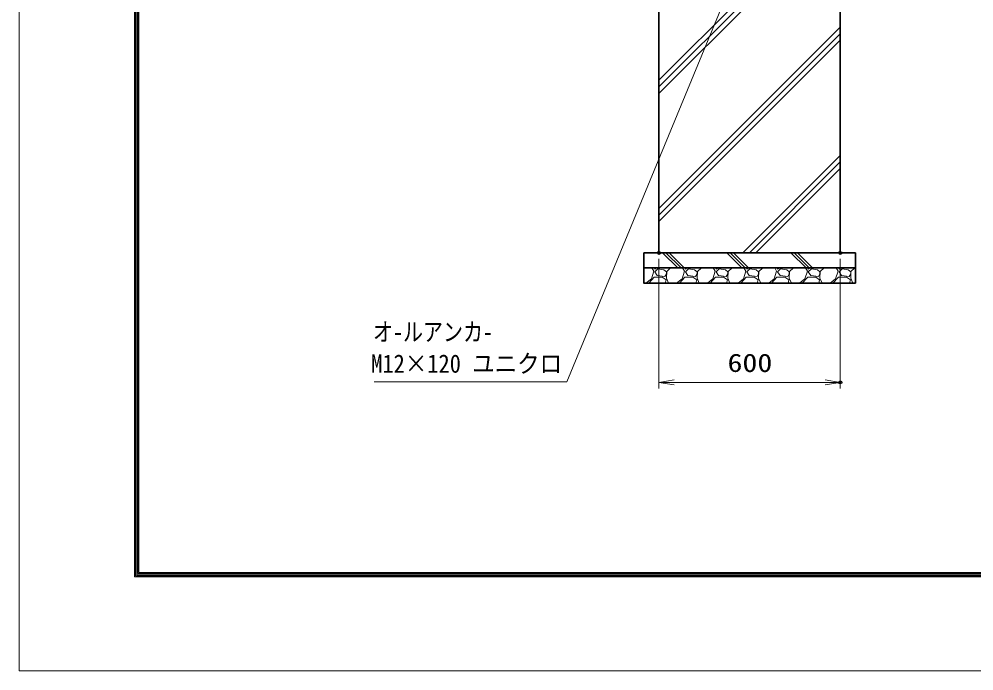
# Model space of a CAD drawing. Units: millimetres at full size; details may follow other scales. Extents: x -5940 to 5940, y -4200 to 4200.
# Drawn here: x -5940 to -2782, y -4200 to -2044 of the extents above; entities that cross this region are included whole.
import ezdxf
from ezdxf.enums import TextEntityAlignment as Align

# ---------------------------------------------------------------- set-up
doc = ezdxf.new("R2010")
doc.units = ezdxf.units.MM
doc.header["$LTSCALE"] = 20
doc.header["$PDMODE"] = 32
doc.header["$PDSIZE"] = 10
for name, color, linetype, lineweight in [('0-0_D-TTL', 7, 'Continuous', 18), ('0-2_外形線', 7, 'Continuous', 35), ('0-3_寸法線', 4, 'Continuous', 18), ('0-4_0', 7, 'Continuous', 18), ('0-B_ハッチング', 253, 'Continuous', 13)]:
    doc.layers.add(name, color=color, linetype=linetype, lineweight=lineweight)
doc.layers.add('0-5_Defpoints', color=7, linetype='Continuous')
doc.styles.add('ＭＳ ゴシック', font='')
doc.styles.get('ＭＳ ゴシック').set_extended_font_data('MS Gothic')

# ---------------------------------------------------------------- blocks, each defined once
blk = doc.blocks.new('S39')
at = {"layer": '0-3_寸法線'}
for points in [[(-16368570.5, 54411622.3), (-16355807.9, 54411622.3), (-16345371.1, 54436941.8), (-16344990, 54437866.3)], [(-16345217, 54436878.3), (-16344990, 54437866.3), (-16345525.2, 54437005.3)]]:
    blk.add_lwpolyline(points, dxfattribs=at)
at = {"layer": '0-3_寸法線', "color": 254, "style": 'ＭＳ ゴシック'}
for s, width, p in [('オ-ルアンカ-', 0.8, (-16368639.6, 54413961.6)), ('M12×120 ユニクロ', 0.9, (-16368762.5, 54411861.6))]:
    blk.add_text(s, height=1212, dxfattribs=dict(at, width=width)).set_placement(p, align=Align.BOTTOM_LEFT)
blk = doc.blocks.new('_Open')
at = {"layer": '0-4_0'}
blk.add_line((-20, 3.333), (0, 0), dxfattribs=at)
blk.add_lwpolyline([(-20, -3.333), (0, 0), (-20, 0)], dxfattribs=at)

msp = doc.modelspace()

# ---------------------------------------------------------------- linework, layer by layer
at = {"layer": '0-0_D-TTL'}
for points in [[(-5940, -4200), (5940, -4200), (5940, 4200), (-5940, 4200)], [(-5558.14, 3889.71), (5558.14, 3889.71), (5558.14, -3888.86), (-5558.14, -3888.86)], [(-5554.61, 3886.18), (5554.61, 3886.18), (5554.61, -3885.32), (-5554.61, -3885.32)], [(-5551.07, 3882.64), (5551.07, 3882.64), (5551.07, -3881.79), (-5551.07, -3881.79)], [(-5547.54, 3879.11), (5547.54, 3879.11), (5547.54, -3878.25), (-5547.54, -3878.25)], [(-5544, 3875.57), (5544, 3875.57), (5544, -3874.71), (-5544, -3874.71)]]:
    msp.add_lwpolyline(points, close=True, dxfattribs=at)
at = {"layer": '0-2_外形線'}
for points in [[(-3823.52, -1917.03), (-3223.52, -1917.03), (-3223.52, -2817.03), (-3823.52, -2817.03)], [(-3873.52, -2817.03), (-3173.52, -2817.03), (-3173.52, -2867.03), (-3873.52, -2867.03)], [(-3173.52, -2867.03), (-3873.52, -2867.03), (-3873.52, -2917.03), (-3173.52, -2917.03)]]:
    msp.add_lwpolyline(points, close=True, dxfattribs=at)
at = {"layer": '0-3_寸法線'}
for p, q in [((-3823.52, -2837.03), (-3823.52, -3265.63)), ((-3223.52, -2837.03), (-3223.52, -3265.63)), ((-3823.52, -3245.63), (-3223.52, -3245.63))]:
    msp.add_line(p, q, dxfattribs=at)
at = {"layer": '0-5_Defpoints'}
for p in [(-3823.52, -2817.03), (-3223.52, -2817.03), (-3223.52, -3245.63)]:
    msp.add_point(p, dxfattribs=at)
at = {"layer": '0-B_ハッチング'}
for p, q in [((-3823.52, -2246), (-3494.56, -1917.03)), ((-3823.52, -2267.75), (-3472.81, -1917.03)), ((-3823.52, -2289.5), (-3451.06, -1917.03)), ((-3823.52, -2670.26), (-3223.52, -2070.26)), ((-3823.52, -2692.01), (-3223.52, -2092.01)), ((-3823.52, -2713.76), (-3223.52, -2113.76)), ((-3546.03, -2817.03), (-3223.52, -2494.53)), ((-3524.28, -2817.03), (-3223.52, -2516.28)), ((-3502.53, -2817.03), (-3223.52, -2538.03)), ((-3761.26, -2867.03), (-3811.26, -2817.03)), ((-3750.38, -2867.03), (-3800.38, -2817.03)), ((-3739.51, -2867.03), (-3789.51, -2817.03)), ((-3549.13, -2867.03), (-3599.13, -2817.03)), ((-3538.25, -2867.03), (-3588.25, -2817.03)), ((-3527.38, -2867.03), (-3577.38, -2817.03)), ((-3337, -2867.03), (-3387, -2817.03)), ((-3326.12, -2867.03), (-3376.12, -2817.03)), ((-3315.25, -2867.03), (-3365.25, -2817.03)), ((-3173.52, -2818.37), (-3174.86, -2817.03)), ((-3840.49, -2877.83), (-3847.09, -2867.03)), ((-3838.92, -2867.03), (-3837.44, -2870.72)), ((-3837.44, -2870.72), (-3831.29, -2867.03)), ((-3827.28, -2869.7), (-3837.44, -2879.86)), ((-3806.96, -2872.75), (-3827.28, -2869.7)), ((-3798.83, -2879.86), (-3806.96, -2872.75)), ((-3784.86, -2867.03), (-3797.81, -2878.85)), ((-3738.89, -2877.83), (-3745.49, -2867.03)), ((-3737.32, -2867.03), (-3735.84, -2870.72)), ((-3735.84, -2870.72), (-3729.69, -2867.03)), ((-3725.68, -2869.7), (-3735.84, -2879.86)), ((-3705.36, -2872.75), (-3725.68, -2869.7)), ((-3697.23, -2879.86), (-3705.36, -2872.75)), ((-3683.26, -2867.03), (-3696.21, -2878.85)), ((-3637.29, -2877.83), (-3643.89, -2867.03)), ((-3635.72, -2867.03), (-3634.24, -2870.72)), ((-3634.24, -2870.72), (-3628.09, -2867.03)), ((-3624.08, -2869.7), (-3634.24, -2879.86)), ((-3603.76, -2872.75), (-3624.08, -2869.7)), ((-3595.63, -2879.86), (-3603.76, -2872.75)), ((-3581.66, -2867.03), (-3594.61, -2878.85)), ((-3535.69, -2877.83), (-3542.29, -2867.03)), ((-3534.12, -2867.03), (-3532.64, -2870.72)), ((-3532.64, -2870.72), (-3526.49, -2867.03)), ((-3522.48, -2869.7), (-3532.64, -2879.86)), ((-3502.16, -2872.75), (-3522.48, -2869.7)), ((-3494.03, -2879.86), (-3502.16, -2872.75)), ((-3480.06, -2867.03), (-3493.01, -2878.85)), ((-3434.09, -2877.83), (-3440.69, -2867.03)), ((-3432.52, -2867.03), (-3431.04, -2870.72)), ((-3431.04, -2870.72), (-3424.89, -2867.03)), ((-3420.88, -2869.7), (-3431.04, -2879.86)), ((-3400.56, -2872.75), (-3420.88, -2869.7)), ((-3392.43, -2879.86), (-3400.56, -2872.75)), ((-3378.46, -2867.03), (-3391.41, -2878.85)), ((-3332.49, -2877.83), (-3339.09, -2867.03)), ((-3330.92, -2867.03), (-3329.44, -2870.72)), ((-3329.44, -2870.72), (-3323.29, -2867.03)), ((-3319.28, -2869.7), (-3329.44, -2879.86)), ((-3298.96, -2872.75), (-3319.28, -2869.7)), ((-3290.83, -2879.86), (-3298.96, -2872.75)), ((-3276.86, -2867.03), (-3289.81, -2878.85)), ((-3230.89, -2877.83), (-3237.49, -2867.03)), ((-3229.32, -2867.03), (-3227.84, -2870.72)), ((-3227.84, -2870.72), (-3221.69, -2867.03)), ((-3217.68, -2869.7), (-3227.84, -2879.86)), ((-3197.36, -2872.75), (-3217.68, -2869.7)), ((-3189.23, -2879.86), (-3197.36, -2872.75)), ((-3175.26, -2867.03), (-3188.21, -2878.85)), ((-3866.47, -2917.03), (-3848.62, -2903.23)), ((-3857.38, -2917.03), (-3839.47, -2897.13)), ((-3848.62, -2903.23), (-3840.49, -2877.83)), ((-3839.47, -2897.13), (-3813.06, -2897.13)), ((-3837.44, -2879.86), (-3829.31, -2892.05)), ((-3829.31, -2892.05), (-3803.91, -2895.09)), ((-3813.06, -2897.13), (-3799.85, -2906.28)), ((-3803.91, -2895.1), (-3798.83, -2885.96)), ((-3797.82, -2878.85), (-3798.83, -2900.18)), ((-3798.83, -2885.96), (-3798.83, -2879.86)), ((-3798.83, -2900.18), (-3791.74, -2917.03)), ((-3764.87, -2917.03), (-3747.02, -2903.23)), ((-3755.78, -2917.03), (-3737.87, -2897.13)), ((-3747.02, -2903.23), (-3738.89, -2877.83)), ((-3737.87, -2897.13), (-3711.46, -2897.13)), ((-3735.84, -2879.86), (-3727.71, -2892.05)), ((-3727.71, -2892.05), (-3702.31, -2895.09)), ((-3711.46, -2897.13), (-3698.25, -2906.28)), ((-3702.31, -2895.1), (-3697.23, -2885.96)), ((-3696.22, -2878.85), (-3697.23, -2900.18)), ((-3697.23, -2885.96), (-3697.23, -2879.86)), ((-3697.23, -2900.18), (-3690.14, -2917.03)), ((-3663.27, -2917.03), (-3645.42, -2903.23)), ((-3654.18, -2917.03), (-3636.27, -2897.13)), ((-3645.42, -2903.23), (-3637.29, -2877.83)), ((-3636.27, -2897.13), (-3609.86, -2897.13)), ((-3634.24, -2879.86), (-3626.11, -2892.05)), ((-3626.11, -2892.05), (-3600.71, -2895.09)), ((-3609.86, -2897.13), (-3596.65, -2906.28)), ((-3600.71, -2895.1), (-3595.63, -2885.96)), ((-3594.62, -2878.85), (-3595.63, -2900.18)), ((-3595.63, -2885.96), (-3595.63, -2879.86)), ((-3595.63, -2900.18), (-3588.54, -2917.03)), ((-3561.67, -2917.03), (-3543.82, -2903.23)), ((-3552.58, -2917.03), (-3534.67, -2897.13)), ((-3543.82, -2903.23), (-3535.69, -2877.83)), ((-3534.67, -2897.13), (-3508.26, -2897.13)), ((-3532.64, -2879.86), (-3524.51, -2892.05)), ((-3524.51, -2892.05), (-3499.11, -2895.09)), ((-3508.26, -2897.13), (-3495.05, -2906.28)), ((-3499.11, -2895.1), (-3494.03, -2885.96)), ((-3493.02, -2878.85), (-3494.03, -2900.18)), ((-3494.03, -2885.96), (-3494.03, -2879.86)), ((-3494.03, -2900.18), (-3486.94, -2917.03)), ((-3460.07, -2917.03), (-3442.22, -2903.23)), ((-3450.98, -2917.03), (-3433.07, -2897.13)), ((-3442.22, -2903.23), (-3434.09, -2877.83)), ((-3433.07, -2897.13), (-3406.66, -2897.13)), ((-3431.04, -2879.86), (-3422.91, -2892.05)), ((-3422.91, -2892.05), (-3397.51, -2895.09)), ((-3406.66, -2897.13), (-3393.45, -2906.28)), ((-3397.51, -2895.1), (-3392.43, -2885.96)), ((-3391.42, -2878.85), (-3392.43, -2900.18)), ((-3392.43, -2885.96), (-3392.43, -2879.86)), ((-3392.43, -2900.18), (-3385.34, -2917.03)), ((-3358.47, -2917.03), (-3340.62, -2903.23)), ((-3349.38, -2917.03), (-3331.47, -2897.13)), ((-3340.62, -2903.23), (-3332.49, -2877.83)), ((-3331.47, -2897.13), (-3305.06, -2897.13)), ((-3329.44, -2879.86), (-3321.31, -2892.05)), ((-3321.31, -2892.05), (-3295.91, -2895.09)), ((-3305.06, -2897.13), (-3291.85, -2906.28)), ((-3295.91, -2895.1), (-3290.83, -2885.96)), ((-3289.82, -2878.85), (-3290.83, -2900.18)), ((-3290.83, -2885.96), (-3290.83, -2879.86)), ((-3290.83, -2900.18), (-3283.74, -2917.03)), ((-3256.87, -2917.03), (-3239.02, -2903.23)), ((-3247.78, -2917.03), (-3229.87, -2897.13)), ((-3239.02, -2903.23), (-3230.89, -2877.83)), ((-3229.87, -2897.13), (-3203.46, -2897.13)), ((-3227.84, -2879.86), (-3219.71, -2892.05)), ((-3219.71, -2892.05), (-3194.31, -2895.09)), ((-3203.46, -2897.13), (-3190.25, -2906.28)), ((-3194.31, -2895.1), (-3189.23, -2885.96)), ((-3188.22, -2878.85), (-3189.23, -2900.18)), ((-3189.23, -2885.96), (-3189.23, -2879.86)), ((-3189.23, -2900.18), (-3182.14, -2917.03)), ((-3799.85, -2906.28), (-3802.92, -2917.03)), ((-3698.25, -2906.28), (-3701.32, -2917.03)), ((-3596.65, -2906.28), (-3599.72, -2917.03)), ((-3495.05, -2906.28), (-3498.12, -2917.03)), ((-3393.45, -2906.28), (-3396.52, -2917.03)), ((-3291.85, -2906.28), (-3294.92, -2917.03)), ((-3190.25, -2906.28), (-3193.32, -2917.03))]:
    msp.add_line(p, q, dxfattribs=at)

# ---------------------------------------------------------------- block references
at = {"layer": '0-3_寸法線'}
for name, p, xscale, yscale in [('S39', (813662.76, -2723824.98), 0.05, 0.05), ('_Open', (-3223.52, -3245.63), 2.5, 2.5)]:
    msp.add_blockref(name, p, dxfattribs=dict(at, xscale=xscale, yscale=yscale))
at = {"layer": '0-3_寸法線', "xscale": 2.5, "yscale": 2.5, "rotation": 180}
msp.add_blockref('_Open', (-3823.52, -3245.63), dxfattribs=at)

# ---------------------------------------------------------------- texts
at = {"layer": '0-3_寸法線', "color": 254, "style": 'ＭＳ ゴシック', "width": 1.2}
msp.add_text('600', height=60.56, dxfattribs=at).set_placement((-3596.72, -3229.29), align=Align.BOTTOM_LEFT)

doc.saveas('drawing.dxf')
